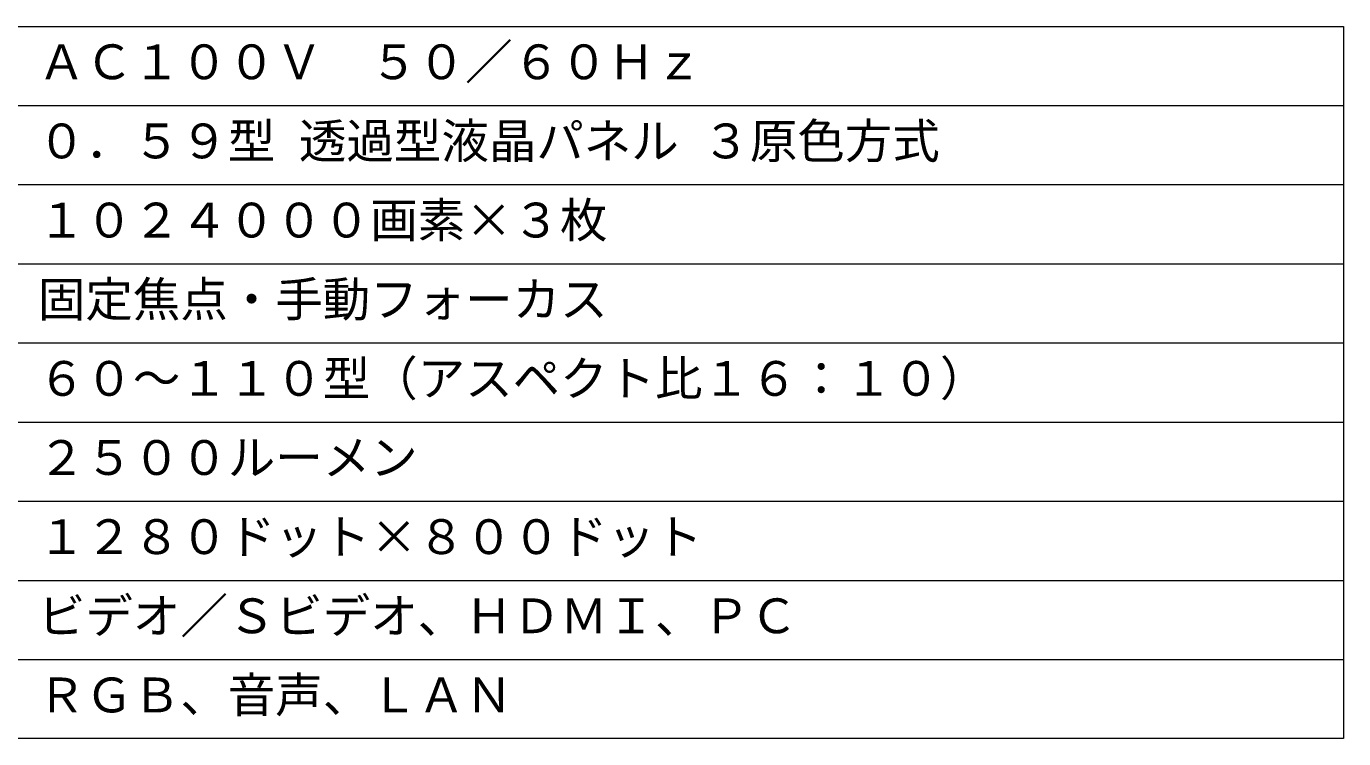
# Model space of a CAD drawing. Units: millimetres, scale not verified. Extents: x -63 to 62, y -56 to 57.
# Drawn here: x -20.7 to 62.5, y -56.5 to -11.5 of the extents above; entities that cross this region are included whole.
import ezdxf
from ezdxf.enums import TextEntityAlignment as Align

# ---------------------------------------------------------------- set-up
doc = ezdxf.new("R2010")
doc.units = ezdxf.units.MM
doc.header["$LTSCALE"] = 0.125
doc.layers.add('0-2_WAKU', color=1, linetype='Continuous', lineweight=18)
doc.layers.add('0-3_MOJI1', color=7, linetype='Continuous')
doc.styles.add('ＭＳ ゴシック', font='')
doc.styles.get('ＭＳ ゴシック').set_extended_font_data('MS Gothic')

msp = doc.modelspace()

# ---------------------------------------------------------------- linework, layer by layer
at = {"layer": '0-2_WAKU', "color": 4}
for p, q in [((-62.5176, -11.4727), (62.4824, -11.4727)), ((62.4824, -11.4727), (62.4824, -56.4727)), ((62.4824, -56.4727), (-62.5176, -56.4727))]:
    msp.add_line(p, q, dxfattribs=at)
at = {"layer": '0-2_WAKU'}
for p, q in [((-62.5176, -16.4727), (62.4824, -16.4727)), ((-62.5176, -21.4727), (62.4824, -21.4727)), ((-62.5176, -26.4727), (62.4824, -26.4727)), ((-62.5176, -31.4727), (62.4824, -31.4727)), ((-62.5176, -36.4727), (62.4824, -36.4727)), ((-62.5176, -41.4727), (62.4824, -41.4727)), ((-62.5176, -46.4727), (62.4824, -46.4727)), ((-62.5176, -51.4727), (62.4824, -51.4727))]:
    msp.add_line(p, q, dxfattribs=at)

# ---------------------------------------------------------------- texts
at = {"layer": '0-3_MOJI1', "style": 'ＭＳ ゴシック'}
for s, p in [('ＡＣ１００Ｖ\u3000５０／６０Ｈｚ', (-20.0176, -15.4727)), ('０．５９型 透過型液晶パネル ３原色方式', (-20.0176, -20.4727)), ('１０２４０００画素×３枚', (-20.0176, -25.4727)), ('固定焦点・手動フォーカス', (-20.0176, -30.4727)), ('６０～１１０型（アスペクト比１６：１０）', (-20.0176, -35.4727)), ('２５００ルーメン', (-20.0176, -40.4727)), ('１２８０ドット×８００ドット', (-20.0176, -45.4727)), ('ビデオ／Ｓビデオ、ＨＤＭＩ、ＰＣ', (-20.0176, -50.4727)), ('ＲＧＢ、音声、ＬＡＮ', (-20.0176, -55.4727))]:
    msp.add_text(s, height=2.199, dxfattribs=at).set_placement(p, align=Align.BOTTOM_LEFT)

doc.saveas('drawing.dxf')
